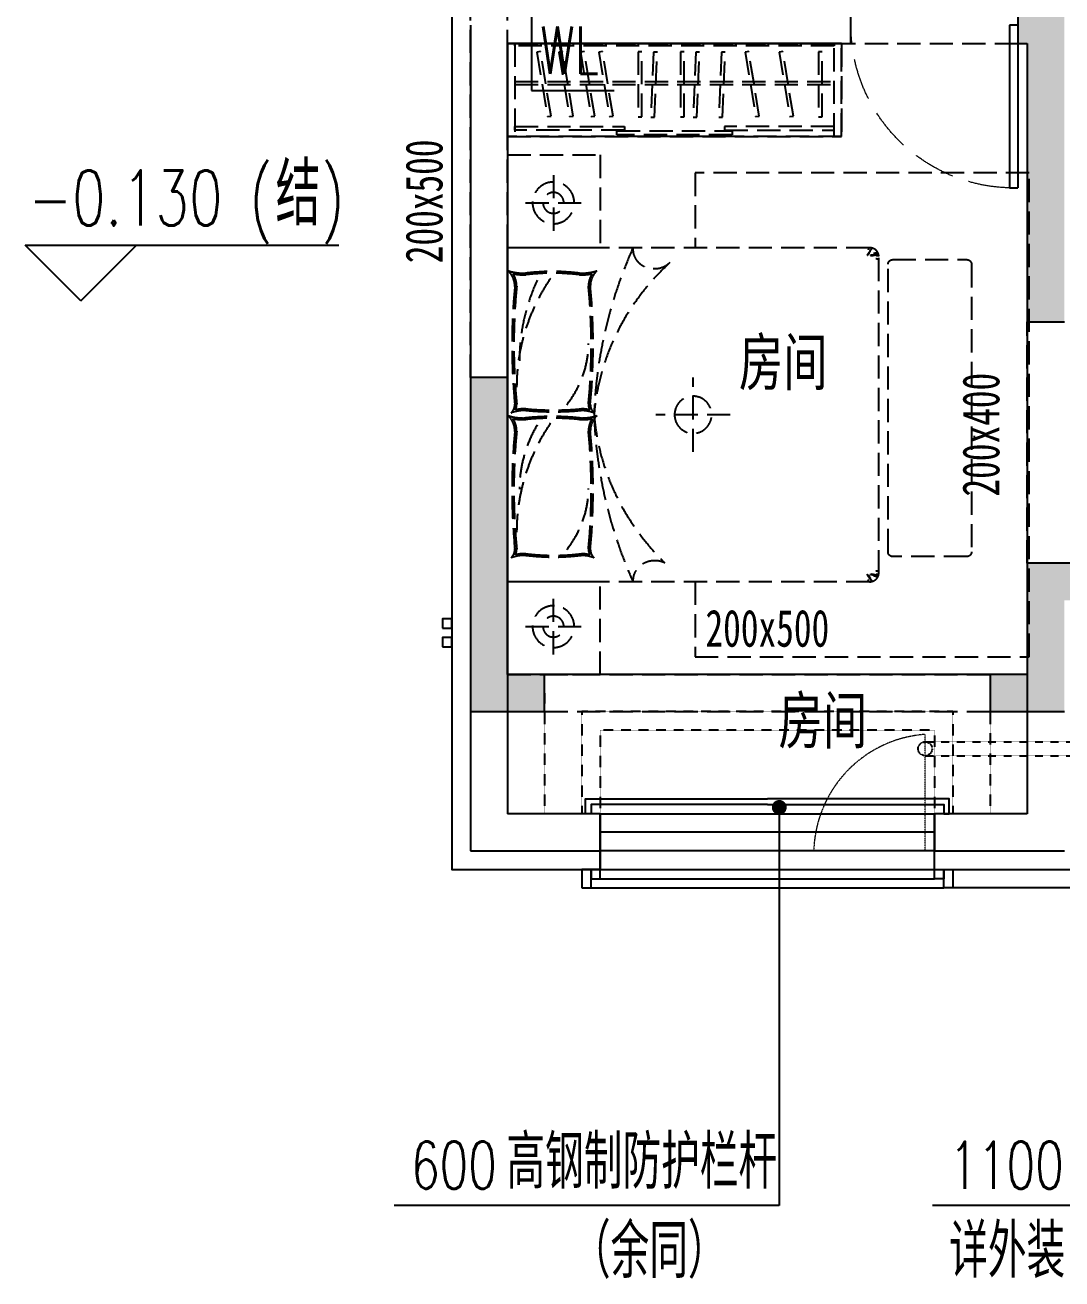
# Model space of a CAD drawing. Header units: millimetres. Extents: x -28014 to 297841, y -81741 to 47579.
# Drawn here: x 272020 to 277606, y -36934 to -30177 of the extents above; entities that cross this region are included whole.
import ezdxf
from ezdxf.enums import TextEntityAlignment as Align

# ---------------------------------------------------------------- set-up
doc = ezdxf.new("R2010")
doc.units = ezdxf.units.MM
doc.header["$MEASUREMENT"] = 0
doc.linetypes.add('__DASH', pattern=[0.35, 0.25, -0.1])
doc.linetypes.add('DASH', pattern=[0.35, 0.25, -0.1])
for name, color, linetype in [('A-墙体-面层', 6, 'Continuous'), ('A-楼面-下部', 23, 'Continuous'), ('A-楼面-栏杆', 52, 'Continuous'), ('A-楼面-装饰', 41, 'Continuous'), ('A-注释-引出', 3, 'Continuous'), ('A-注释-标高', 3, 'Continuous'), ('A-给排水-设备', 132, 'Continuous'), ('A-门窗', 2, 'Continuous'), ('AR9-剪力墙（柱）填充', 250, 'Continuous'), ('AR9-剪力墙（柱）线', 6, 'Continuous'), ('AR9-墙线', 160, 'Continuous'), ('AR9-梁', 1, 'DASH'), ('C-sheet(通用-图框)', 7, 'Continuous'), ('FF-平面文字', 50, 'Continuous'), ('FF-活动家具', 51, 'Continuous'), ('SURFACE', 6, 'Continuous'), ('装饰', 152, 'Continuous')]:
    doc.layers.add(name, color=color, linetype=linetype)
doc.layers.add('A-注释-参考', color=242, linetype='Continuous', plot=False)
doc.layers.add('A_开启方向', color=15, linetype='Continuous', lineweight=18)
doc.styles.add('_TCH_DIM', font='SIMPLEX', dxfattribs={"bigfont": 'GBCBIG'})
doc.styles.add('宋体', font='', dxfattribs={"width": 0.8})
doc.styles.get('宋体').set_extended_font_data('SimSun')

# ---------------------------------------------------------------- blocks, each defined once
blk = doc.blocks.new('frgdhgth')
at = {"layer": 'A_开启方向', "linetype": 'DASH', "ltscale": 0.6}
blk.add_lwpolyline([(0, 100), (0, 727.3, 0.385583), (-600, 98.7, 0.385583)], format="xyb", dxfattribs=at)
blk = doc.blocks.new('g1')
at = {"linetype": '__DASH', "ltscale": 500}
for p, q in [((40, 500), (0, 500)), ((0, 500), (0, 0)), ((0, 0), (0, 500)), ((0, 500), (1800, 500)), ((1800, 500), (0, 500)), ((0, 500), (0, 0)), ((40, 0), (40, 500)), ((1210, 491.7), (590, 491.7)), ((590, 491.7), (590, 470.8)), ((1210, 470.8), (1210, 491.7)), ((1800, 500), (1760, 500)), ((1760, 500), (1760, 0)), ((1800, 0), (1800, 500)), ((1800, 500), (1800, 0)), ((1800, 0), (1800, 500)), ((630, 466.7), (40, 466.7)), ((40, 466.7), (40, 445.8)), ((40, 445.8), (630, 445.8)), ((590, 470.8), (1210, 470.8)), ((630, 445.8), (630, 466.7)), ((1170, 445.8), (1170, 466.7)), ((1170, 466.7), (1760, 466.7)), ((1760, 445.8), (1170, 445.8)), ((1760, 466.7), (1760, 445.8)), ((0, 0), (40, 0)), ((1800, 0), (0, 0)), ((0, 0), (1800, 0)), ((40, 12.5), (40, 0)), ((1760, 12.5), (40, 12.5)), ((40, 0), (1760, 0)), ((1760, 0), (1760, 12.5)), ((1760, 0), (1800, 0))]:
    blk.add_line(p, q, dxfattribs=at)
at = {"color": 8, "linetype": '__DASH', "ltscale": 500}
for p, q in [((158.1, 45.4), (215, 392.2)), ((234.8, 390), (177.9, 43.2)), ((215, 392.2), (234.8, 390)), ((276.9, 45.4), (333.7, 392.2)), ((353.5, 390), (296.7, 43.2)), ((333.7, 392.2), (353.5, 390)), ((393.4, 45.4), (450.2, 392.2)), ((470, 390), (413.2, 43.2)), ((450.2, 392.2), (470, 390)), ((492, 45.4), (548.8, 392.2)), ((568.6, 390), (511.8, 43.2)), ((548.8, 392.2), (568.6, 390)), ((703.7, 393.8), (723.7, 393.8)), ((703.7, 43.8), (703.7, 393.8)), ((723.7, 393.8), (723.7, 43.8)), ((771.9, 395.7), (791.8, 396.3)), ((787.4, 46), (771.9, 395.7)), ((791.8, 396.3), (807.4, 46.6)), ((931.6, 393.8), (951.6, 393.8)), ((931.6, 43.8), (931.6, 393.8)), ((951.6, 393.8), (951.6, 43.8)), ((999.8, 395.7), (1019.8, 396.3)), ((1015.3, 46), (999.8, 395.7)), ((1019.8, 396.3), (1035.3, 46.6)), ((1137.8, 395.7), (1157.8, 396.3)), ((1153.3, 46), (1137.8, 395.7)), ((1157.8, 396.3), (1173.3, 46.6)), ((1280.2, 45.4), (1337, 392.2)), ((1356.8, 390), (1300, 43.2)), ((1337, 392.2), (1356.8, 390)), ((1463.6, 45.4), (1520.4, 392.2)), ((1540.2, 390), (1483.4, 43.2)), ((1520.4, 392.2), (1540.2, 390)), ((1675.3, 393.8), (1695.3, 393.8)), ((1675.3, 43.8), (1675.3, 393.8)), ((1695.3, 393.8), (1695.3, 43.8)), ((40, 220.8), (1760, 220.8)), ((40, 204.2), (1760, 204.2)), ((177.9, 43.2), (158.1, 45.4)), ((296.7, 43.2), (276.9, 45.4)), ((413.2, 43.2), (393.4, 45.4)), ((511.8, 43.2), (492, 45.4)), ((723.7, 43.8), (703.7, 43.8)), ((807.4, 46.6), (787.4, 46)), ((951.6, 43.8), (931.6, 43.8)), ((1035.3, 46.6), (1015.3, 46)), ((1173.3, 46.6), (1153.3, 46)), ((1300, 43.2), (1280.2, 45.4)), ((1483.4, 43.2), (1463.6, 45.4)), ((1695.3, 43.8), (1675.3, 43.8))]:
    blk.add_line(p, q, dxfattribs=at)
blk = doc.blocks.new('jj54')
at = {"layer": 'FF-活动家具', "linetype": '__DASH', "ltscale": 500}
for p, q in [((-247.6, -108.2), (-247.6, -408.2)), ((-97.6, -258.2), (-397.6, -258.2)), ((-1983.6, -537.6), (-1986.9, -540.8)), ((-1980.9, -537.6), (-1983.6, -537.6)), ((-1975.2, -540.2), (-1980.9, -537.6)), ((-1971, -539.7), (-1975.2, -540.2)), ((-1969.9, -540.9), (-1971, -539.7)), ((-1956.5, -539.7), (-1955.9, -541.6)), ((-1950, -500), (0, -500)), ((0, -2300), (0, -500)), ((-2500, -589.1), (-2500, -2139.1)), ((-2075, -564.1), (-2475, -564.1)), ((-2050, -2139.1), (-2050, -589.1)), ((-2000, -2255), (-2000, -545)), ((-1991.5, -541.6), (-1999.9, -541.7)), ((-1999.9, -541.7), (-1998.3, -541.7)), ((-1989.9, -541.5), (-1991.5, -541.6)), ((-1986.9, -540.8), (-1989.9, -541.5)), ((-1965.9, -541.5), (-1969.9, -540.9)), ((-1957.5, -542.5), (-1965.9, -541.5)), ((-1955.9, -541.6), (-1957.5, -542.5)), ((-1957.5, -542.5), (-1957.5, -542.5)), ((-2520, -1518.4), (-2510.4, -1518.4)), ((-2475, -2164.1), (-2075, -2164.1)), ((-1991.5, -2258.4), (-1999.9, -2258.3)), ((-1999.9, -2258.3), (-1998.3, -2258.3)), ((-1989.9, -2258.5), (-1991.5, -2258.4)), ((-1986.9, -2259.2), (-1989.9, -2258.5)), ((-1983.6, -2262.4), (-1986.9, -2259.2)), ((-1980.9, -2262.4), (-1983.6, -2262.4)), ((-1975.2, -2259.8), (-1980.9, -2262.4)), ((-1971, -2260.3), (-1975.2, -2259.8)), ((-1969.9, -2259.1), (-1971, -2260.3)), ((-1965.9, -2258.5), (-1969.9, -2259.1)), ((-1957.5, -2257.5), (-1965.9, -2258.5)), ((-1955.9, -2258.4), (-1957.5, -2257.5)), ((-1957.5, -2257.5), (-1957.5, -2257.5)), ((-1956.5, -2260.3), (-1955.9, -2258.4)), ((-1950, -2300), (0, -2300)), ((-247.6, -2691.8), (-247.6, -2391.8)), ((-97.6, -2541.8), (-397.6, -2541.8))]:
    blk.add_line(p, q, dxfattribs=at)
for points in [[(0, 0), (-500, 0), (-500, -500), (0, -500)], [(0, -2800), (-500, -2800), (-500, -2300), (0, -2300)]]:
    blk.add_lwpolyline(points, close=True, dxfattribs=at)
for points in [[(-1010.4, -2300), (-1010.4, -2703.8), (-2810.4, -2703.8), (-2810.4, -96.2), (-1010.4, -96.2), (-1010.4, -500)], [(-1956.5, -539.7), (-1960.7, -539), (-1964.4, -538.4), (-1967.5, -537.8), (-1970.2, -537.3), (-1972.4, -536.8), (-1974.1, -536.4), (-1975.3, -536), (-1976, -535.6), (-1976.4, -535.4), (-1976.8, -535.1), (-1977.3, -534.9), (-1977.8, -534.7), (-1978.2, -534.5), (-1978.7, -534.4), (-1979.2, -534.3), (-1979.7, -534.2), (-1980.2, -534.2), (-1980.7, -534.1), (-1981.2, -534.1), (-1981.8, -534), (-1982.4, -533.9), (-1983, -533.9), (-1983.6, -533.8), (-1984.2, -533.7), (-1985, -533.6), (-1986, -533.4), (-1987.3, -533.3), (-1988.9, -533), (-1990.7, -532.7), (-1992.8, -532.4), (-1995.1, -532), (-1997.7, -531.6)], [(-1994.8, -525), (-1993.2, -525.7), (-1991.7, -526.2), (-1990.4, -526.8), (-1989.1, -527.2), (-1987.9, -527.6), (-1986.8, -527.9), (-1985.8, -528.1), (-1984.9, -528.3), (-1984.1, -528.4), (-1983.3, -528.5), (-1982.6, -528.7), (-1981.9, -528.8), (-1981.2, -529), (-1980.6, -529.1), (-1980, -529.3), (-1979.5, -529.5), (-1978.9, -529.6), (-1978.3, -529.9), (-1977.5, -530.1), (-1976.7, -530.4), (-1975.8, -530.7), (-1974.8, -531), (-1973.7, -531.4), (-1972.5, -531.8)], [(-1961, -504.9), (-1960.4, -505.7), (-1959.8, -506.4), (-1959.3, -507.1), (-1958.8, -507.7), (-1958.4, -508.3), (-1958, -508.8), (-1957.7, -509.3), (-1957.5, -509.7), (-1957.3, -510.1), (-1957.1, -510.5), (-1956.9, -510.9), (-1956.7, -511.3), (-1956.5, -511.6), (-1956.2, -512), (-1956, -512.4), (-1955.7, -512.7), (-1955.5, -513.1), (-1955.2, -513.4), (-1955, -513.8), (-1954.7, -514.2), (-1954.4, -514.6), (-1954.2, -515), (-1953.9, -515.4), (-1953.6, -515.8), (-1953.3, -516.2), (-1953, -516.7), (-1952.6, -517.2), (-1952.2, -517.8), (-1951.8, -518.4), (-1951.4, -519), (-1951, -519.7), (-1950.5, -520.4), (-1950.1, -521.1), (-1949.6, -521.8), (-1949.2, -522.4), (-1948.8, -523.1), (-1948.4, -523.6), (-1948, -524.2), (-1947.6, -524.7), (-1947.2, -525.2), (-1946.8, -525.7), (-1946.5, -526.2), (-1946.1, -526.7), (-1945.8, -527.2), (-1945.5, -527.6), (-1945.2, -528.1), (-1944.9, -528.6), (-1944.6, -529), (-1944.3, -529.5), (-1944, -530), (-1943.7, -530.5), (-1943.4, -531), (-1943.1, -531.5), (-1942.8, -532.1), (-1942.5, -532.6), (-1942.2, -533.2), (-1941.9, -533.7), (-1941.6, -534.3), (-1941.3, -534.8), (-1940.9, -535.3), (-1940.5, -535.7), (-1940.2, -536.1), (-1939.8, -536.5), (-1939.4, -536.9), (-1939, -537.2), (-1938.6, -537.6), (-1938.4, -537.9), (-1938.2, -538.2), (-1938, -538.5), (-1938, -538.9), (-1937.9, -539.2), (-1938, -539.4), (-1938.1, -539.7), (-1938.2, -539.8), (-1938.4, -539.8), (-1938.5, -539.7), (-1938.8, -539.4), (-1939, -539.1), (-1939.3, -538.6), (-1939.7, -538), (-1940, -537.4), (-1940.5, -536.9), (-1941, -536.3), (-1941.6, -535.9), (-1942.3, -535.5), (-1943, -535.1), (-1943.8, -534.8), (-1944.7, -534.6), (-1945.5, -534.3), (-1946.3, -534), (-1946.9, -533.6), (-1947.4, -533.1), (-1947.8, -532.6), (-1948.1, -532), (-1948.3, -531.3), (-1948.4, -530.5), (-1948.4, -529.7), (-1948.6, -529), (-1948.8, -528.2), (-1949.1, -527.4), (-1949.5, -526.7), (-1950, -526), (-1950.5, -525.2), (-1951.1, -524.5), (-1951.8, -523.8), (-1952.3, -523.1), (-1952.8, -522.3), (-1953.2, -521.5), (-1953.6, -520.6), (-1953.9, -519.7), (-1954.1, -518.8), (-1954.3, -517.9), (-1954.4, -517), (-1954.5, -516.2), (-1954.7, -515.4), (-1954.9, -514.7), (-1955.1, -514.1), (-1955.3, -513.6), (-1955.5, -513.1), (-1955.7, -512.7), (-1956, -512.4), (-1956.3, -512), (-1956.5, -511.7), (-1956.8, -511.4), (-1957.2, -511.1), (-1957.5, -510.8), (-1957.8, -510.5), (-1958.2, -510.2), (-1958.6, -510), (-1958.9, -509.7), (-1959.2, -509.4), (-1959.6, -509.1), (-1959.9, -508.8), (-1960.2, -508.5), (-1960.5, -508.2), (-1960.7, -507.9), (-1961, -507.6), (-1961.4, -507.3), (-1961.7, -506.9), (-1962.1, -506.6), (-1962.6, -506.2), (-1963.1, -505.8), (-1963.6, -505.4), (-1964.2, -504.9)], [(-1947, -500), (-1946.3, -500.7), (-1945.8, -501.4), (-1945.3, -502), (-1945, -502.6), (-1944.7, -503.1), (-1944.5, -503.6), (-1944.4, -503.9), (-1944.3, -504.3), (-1944.3, -504.6), (-1944.3, -504.9), (-1944.3, -505.2), (-1944.3, -505.5), (-1944.3, -505.9), (-1944.3, -506.2), (-1944.3, -506.6), (-1944.3, -507), (-1944.3, -507.3), (-1944.3, -507.7), (-1944.2, -508.1), (-1944.1, -508.4), (-1944, -508.7), (-1943.9, -509.1), (-1943.7, -509.4), (-1943.6, -509.7), (-1943.4, -509.9), (-1943.2, -510.2), (-1943.1, -510.4), (-1943, -510.6), (-1942.9, -510.7), (-1942.9, -510.8), (-1942.8, -510.8), (-1942.8, -510.9)], [(-1985.3, -557.9), (-1986.5, -558.2), (-1987.6, -558.4), (-1988.6, -558.7), (-1989.6, -558.9), (-1990.5, -559), (-1991.3, -559.1), (-1992, -559.2), (-1992.6, -559.2), (-1993.3, -559.2), (-1994, -559.2), (-1994.8, -559.2), (-1995.7, -559.2), (-1996.7, -559.2), (-1997.7, -559.2), (-1998.8, -559.2), (-2000, -559.2)], [(-1000, -1600), (-1000, -1200)], [(-1200, -1400), (-800, -1400)], [(-1985.3, -2242.1), (-1986.5, -2241.8), (-1987.6, -2241.6), (-1988.6, -2241.3), (-1989.6, -2241.1), (-1990.5, -2241), (-1991.3, -2240.9), (-1992, -2240.8), (-1992.6, -2240.8), (-1993.3, -2240.8), (-1994, -2240.8), (-1994.8, -2240.8), (-1995.7, -2240.8), (-1996.7, -2240.8), (-1997.7, -2240.8), (-1998.8, -2240.8), (-2000, -2240.8)], [(-1956.5, -2260.3), (-1960.7, -2261), (-1964.4, -2261.6), (-1967.5, -2262.2), (-1970.2, -2262.7), (-1972.4, -2263.2), (-1974.1, -2263.6), (-1975.3, -2264), (-1976, -2264.4), (-1976.4, -2264.6), (-1976.8, -2264.9), (-1977.3, -2265.1), (-1977.8, -2265.3), (-1978.2, -2265.5), (-1978.7, -2265.6), (-1979.2, -2265.7), (-1979.7, -2265.8), (-1980.2, -2265.8), (-1980.7, -2265.9), (-1981.2, -2265.9), (-1981.8, -2266), (-1982.4, -2266.1), (-1983, -2266.1), (-1983.6, -2266.2), (-1984.2, -2266.3), (-1985, -2266.4), (-1986, -2266.6), (-1987.3, -2266.7), (-1988.9, -2267), (-1990.7, -2267.3), (-1992.8, -2267.6), (-1995.1, -2268), (-1997.7, -2268.4)], [(-1994.8, -2275), (-1993.2, -2274.3), (-1991.7, -2273.8), (-1990.4, -2273.2), (-1989.1, -2272.8), (-1987.9, -2272.4), (-1986.8, -2272.1), (-1985.8, -2271.9), (-1984.9, -2271.7), (-1984.1, -2271.6), (-1983.3, -2271.5), (-1982.6, -2271.3), (-1981.9, -2271.2), (-1981.2, -2271), (-1980.6, -2270.9), (-1980, -2270.7), (-1979.5, -2270.5), (-1978.9, -2270.4), (-1978.3, -2270.1), (-1977.5, -2269.9), (-1976.7, -2269.6), (-1975.8, -2269.3), (-1974.8, -2269), (-1973.7, -2268.6), (-1972.5, -2268.2)], [(-1961, -2295.1), (-1960.4, -2294.3), (-1959.8, -2293.6), (-1959.3, -2292.9), (-1958.8, -2292.3), (-1958.4, -2291.7), (-1958, -2291.2), (-1957.7, -2290.7), (-1957.5, -2290.3), (-1957.3, -2289.9), (-1957.1, -2289.5), (-1956.9, -2289.1), (-1956.7, -2288.7), (-1956.5, -2288.4), (-1956.2, -2288), (-1956, -2287.6), (-1955.7, -2287.3), (-1955.5, -2286.9), (-1955.2, -2286.6), (-1955, -2286.2), (-1954.7, -2285.8), (-1954.4, -2285.4), (-1954.2, -2285), (-1953.9, -2284.6), (-1953.6, -2284.2), (-1953.3, -2283.8), (-1953, -2283.3), (-1952.6, -2282.8), (-1952.2, -2282.2), (-1951.8, -2281.6), (-1951.4, -2281), (-1951, -2280.3), (-1950.5, -2279.6), (-1950.1, -2278.9), (-1949.6, -2278.2), (-1949.2, -2277.6), (-1948.8, -2276.9), (-1948.4, -2276.4), (-1948, -2275.8), (-1947.6, -2275.3), (-1947.2, -2274.8), (-1946.8, -2274.3), (-1946.5, -2273.8), (-1946.1, -2273.3), (-1945.8, -2272.8), (-1945.5, -2272.4), (-1945.2, -2271.9), (-1944.9, -2271.4), (-1944.6, -2271), (-1944.3, -2270.5), (-1944, -2270), (-1943.7, -2269.5), (-1943.4, -2269), (-1943.1, -2268.5), (-1942.8, -2267.9), (-1942.5, -2267.4), (-1942.2, -2266.8), (-1941.9, -2266.3), (-1941.6, -2265.7), (-1941.3, -2265.2), (-1940.9, -2264.7), (-1940.5, -2264.3), (-1940.2, -2263.9), (-1939.8, -2263.5), (-1939.4, -2263.1), (-1939, -2262.8), (-1938.6, -2262.4), (-1938.4, -2262.1), (-1938.2, -2261.8), (-1938, -2261.5), (-1938, -2261.1), (-1937.9, -2260.8), (-1938, -2260.6), (-1938.1, -2260.3), (-1938.2, -2260.2), (-1938.4, -2260.2), (-1938.5, -2260.3), (-1938.8, -2260.6), (-1939, -2260.9), (-1939.3, -2261.4), (-1939.7, -2262), (-1940, -2262.6), (-1940.5, -2263.1), (-1941, -2263.7), (-1941.6, -2264.1), (-1942.3, -2264.5), (-1943, -2264.9), (-1943.8, -2265.2), (-1944.7, -2265.4), (-1945.5, -2265.7), (-1946.3, -2266), (-1946.9, -2266.4), (-1947.4, -2266.9), (-1947.8, -2267.4), (-1948.1, -2268), (-1948.3, -2268.7), (-1948.4, -2269.5), (-1948.4, -2270.3), (-1948.6, -2271), (-1948.8, -2271.8), (-1949.1, -2272.6), (-1949.5, -2273.3), (-1950, -2274), (-1950.5, -2274.8), (-1951.1, -2275.5), (-1951.8, -2276.2), (-1952.3, -2276.9), (-1952.8, -2277.7), (-1953.2, -2278.5), (-1953.6, -2279.4), (-1953.9, -2280.3), (-1954.1, -2281.2), (-1954.3, -2282.1), (-1954.4, -2283), (-1954.5, -2283.8), (-1954.7, -2284.6), (-1954.9, -2285.3), (-1955.1, -2285.9), (-1955.3, -2286.4), (-1955.5, -2286.9), (-1955.7, -2287.3), (-1956, -2287.6), (-1956.3, -2288), (-1956.5, -2288.3), (-1956.8, -2288.6), (-1957.2, -2288.9), (-1957.5, -2289.2), (-1957.8, -2289.5), (-1958.2, -2289.8), (-1958.6, -2290), (-1958.9, -2290.3), (-1959.2, -2290.6), (-1959.6, -2290.9), (-1959.9, -2291.2), (-1960.2, -2291.5), (-1960.5, -2291.8), (-1960.7, -2292.1), (-1961, -2292.4), (-1961.4, -2292.7), (-1961.7, -2293.1), (-1962.1, -2293.4), (-1962.6, -2293.8), (-1963.1, -2294.2), (-1963.6, -2294.6), (-1964.2, -2295.1)], [(-1947, -2300), (-1946.3, -2299.3), (-1945.8, -2298.6), (-1945.3, -2298), (-1945, -2297.4), (-1944.7, -2296.9), (-1944.5, -2296.4), (-1944.4, -2296.1), (-1944.3, -2295.7), (-1944.3, -2295.4), (-1944.3, -2295.1), (-1944.3, -2294.8), (-1944.3, -2294.5), (-1944.3, -2294.1), (-1944.3, -2293.8), (-1944.3, -2293.4), (-1944.3, -2293), (-1944.3, -2292.7), (-1944.3, -2292.3), (-1944.2, -2291.9), (-1944.1, -2291.6), (-1944, -2291.3), (-1943.9, -2290.9), (-1943.7, -2290.6), (-1943.6, -2290.3), (-1943.4, -2290.1), (-1943.2, -2289.8), (-1943.1, -2289.6), (-1943, -2289.4), (-1942.9, -2289.3), (-1942.9, -2289.2), (-1942.8, -2289.2), (-1942.8, -2289.1)]]:
    blk.add_lwpolyline(points, dxfattribs=at)
for centre, radius in [((-247.6, -258.2), 112.5), ((-247.6, -258.2), 56.2), ((-1000, -1400), 100), ((-247.6, -2541.8), 112.5), ((-247.6, -2541.8), 56.2)]:
    blk.add_circle(centre, radius, dxfattribs=at)
for centre, start, end in [((-2475, -589.1), 90, 180), ((-2075, -589.1), 0, 90), ((-2475, -2139.1), 180, 270), ((-2075, -2139.1), 270, 0)]:
    blk.add_arc(centre, 25, start, end, dxfattribs=at)
at = {"layer": 'FF-活动家具', "linetype": '__DASH', "ltscale": 500, "extrusion": (0, 0, -1)}
for centre, major_axis, start_param, end_param in [((-1950, -545), (-50, 0), 0, 1.570796), ((-790.6, -509.4), (-114.7, 0), 3.05043, 5.534538), ((-3407.1, -1486), (2942.3, 0), -0.381534, -0.027787), ((-1918.4, -1492.5), (-1455.4, 0), 2.37052, 3.074593), ((-402.2, -434.2), (-225.2, 0), 4.65173, 5.06992), ((-583.8, -706.2), (-137.5, 0), 2.415817, 3.168692), ((-402.2, -434.2), (235.1, 0), 1.510137, 1.801706), ((-583.8, -706.2), (-147.4, 0), 2.620589, 3.168692), ((-243, -1654.4), (-1140.4, 0), 1.442829, 1.698764), ((-243, -1654.4), (-1130.4, 0), 1.442829, 1.698764), ((-1297.4, -1248.8), (1247.9, 0), -0.546369, 0.002609), ((-1324, -1107.8), (-1259.4, 0), 2.749189, 3.143145), ((-83.8, -434.2), (-235.1, 0), 4.48148, 4.773048), ((-83.8, -434.2), (225.2, 0), 1.213266, 1.631455), ((97.9, -706.2), (-147.4, 0), -0.0271, 0.521004), ((97.9, -706.2), (137.5, 0), 3.114493, 3.867368), ((3688.1, -1024.5), (4149.5, 0), 3.056379, 3.226949), ((3688.1, -1024.5), (-4139.5, 0), -0.085213, 0.085356), ((-4174.1, -1024.5), (4139.5, 0), -0.085356, 0.085213), ((-4174.1, -1024.5), (4149.5, 0), -0.085356, 0.085213), ((193.8, -1016.2), (630.3, 0), 2.52133, 3.141593), ((-522.1, -1344.5), (75.8, 0), -0.031437, 0.73549), ((-522.1, -1344.5), (-85.7, 0), 3.110155, 3.533047), ((36.1, -1344.5), (85.7, 0), 2.750138, 3.17303), ((36.1, -1344.5), (-75.8, 0), -0.73549, 0.031437), ((-1930.5, -1306.8), (1467.5, 0), 0.066959, 0.741402), ((-3407.1, -1314), (2942.3, 0), 0.027787, 0.381534), ((-402.2, -1214.8), (-225.2, 0), 4.65173, 5.06992), ((-583.8, -1486.8), (-137.5, 0), 2.415817, 3.168692), ((-392.3, -1549.4), (-191.6, 0), 1.176313, 1.542737), ((-392.3, -1549.4), (201.5, 0), 4.458416, 4.68433), ((-248.4, -63.7), (1466.9, 0), 1.468847, 1.672745), ((-248.4, -63.7), (-1456.9, 0), 4.61044, 4.814338), ((-243, -2553.6), (-1271.2, 0), 1.456058, 1.685535), ((-243, -2553.6), (1261.2, 0), 4.597651, 4.827127), ((-93.7, -1549.4), (201.5, 0), 4.68433, 4.966362), ((-93.7, -1549.4), (-191.6, 0), 1.542737, 1.96528), ((-83.8, -1214.8), (225.2, 0), 1.213266, 1.631455), ((97.9, -1486.8), (137.5, 0), 3.114493, 3.867368), ((-402.2, -1214.8), (235.1, 0), 1.510137, 1.801706), ((-583.8, -1486.8), (147.4, 0), -0.521004, 0.0271), ((-1297.4, -2029.5), (1247.9, 0), -0.546369, 0.002609), ((-878.9, -1799.8), (814.4, 0), -0.489742, 0.000614), ((-83.8, -1214.8), (-235.1, 0), 4.48148, 4.773048), ((97.9, -1486.8), (-147.4, 0), -0.0271, 0.521004), ((3688.1, -1805.2), (4149.5, 0), 3.056379, 3.226949), ((3688.1, -1805.2), (4139.5, 0), 3.056379, 3.226949), ((-4174.1, -1805.2), (4139.5, 0), -0.085356, 0.085213), ((-4174.1, -1805.2), (4149.5, 0), -0.085356, 0.085213), ((193.8, -1796.9), (-630.3, 0), -0.620262, 0), ((-522.1, -2125.2), (75.8, 0), -0.031437, 0.73549), ((-392.3, -2330.1), (191.6, 0), 4.317905, 4.68433), ((-522.1, -2125.2), (85.7, 0), -0.031437, 0.391455), ((-392.3, -2330.1), (201.5, 0), 4.458416, 4.68433), ((-248.4, -1183.3), (-1092.9, 0), 4.575362, 4.849416), ((-248.4, -1183.3), (1082.9, 0), 1.433769, 1.707824), ((-93.7, -2330.1), (-201.5, 0), 1.542737, 1.824769), ((-93.7, -2330.1), (191.6, 0), 4.68433, 5.106873), ((36.1, -2125.2), (85.7, 0), 2.750138, 3.17303), ((36.1, -2125.2), (-75.8, 0), -0.73549, 0.031437), ((-793.2, -2292), (117.2, 0), 4.225297, 6.358902), ((-1950, -2255), (-50, 0), 4.712389, 6.283185)]:
    blk.add_ellipse(centre, major_axis=major_axis, ratio=0.9, start_param=start_param, end_param=end_param, dxfattribs=at)
blk = doc.blocks.new('$DorLib2D$00000001')
for p, q in [((0.45, 0.975), (0.5, 0.975)), ((0.45, 0), (0.45, 0.975)), ((0.5, 0), (0.5, 0.975)), ((0.5, 0), (0.45, 0))]:
    blk.add_line(p, q)
at = {"color": 8, "linetype": '__DASH', "lineweight": 13}
blk.add_arc((0.475, 0), 0.975, 91.46928, 180, dxfattribs=at)
blk = doc.blocks.new('$WINLIB2D$00000001')
at = {"color": 0}
for points in [[(-0.5, 0.5), (-0.5, -0.5)], [(-0.5, 0.5), (0.5, 0.5)], [(0.5, -0.5), (0.5, 0.5)], [(0.5, 0.1667), (-0.5, 0.1667)], [(0.5, -0.1667), (-0.5, -0.1667)], [(-0.5, -0.5), (0.5, -0.5)]]:
    blk.add_lwpolyline(points, dxfattribs=at)
blk = doc.blocks.new('fxhgbfdchj')
at = {"layer": 'A-楼面-下部'}
blk.add_lwpolyline([(-4850, -8500), (-7650, -8500)], dxfattribs=at)
at = {"layer": 'A-楼面-栏杆', "color": 190}
for points in [[(-6250, -9200), (-7200, -9200), (-7200, -9250), (-7230, -9250), (-7230, -9170), (-6250, -9170)], [(-6250, -9200), (-5300, -9200), (-5300, -9250), (-5270, -9250), (-5270, -9170), (-6250, -9170)]]:
    blk.add_lwpolyline(points, dxfattribs=at)
at = {"layer": 'A-给排水-设备', "linetype": '__DASH', "ltscale": 0.1}
for points in [[(-5399.8, -8862.5), (-4500.1, -8862.5)], [(-5400, -8937.5), (-4500.1, -8937.5)]]:
    blk.add_lwpolyline(points, dxfattribs=at)
at = {"layer": 'A-给排水-设备', "linetype": 'DASH', "ltscale": 0.5}
blk.add_circle((-5400, -8900), 37.5, dxfattribs=at)
at = {"layer": 'AR9-墙线'}
for p, q in [((-5800, -5100), (-5800, -4900)), ((-4900, -4900), (-4900, -5100)), ((-7850, -5000), (-7850, -9450)), ((-7650, -5100), (-7650, -9250)), ((-5950, -5100), (-7650, -5100)), ((-5950, -5100), (-5800, -5100)), ((-4900, -5100), (-4850, -5100)), ((-4850, -5100), (-4850, -8000)), ((-4850, -8000), (-4850, -9250)), ((-7150, -9250), (-7650, -9250)), ((-7150, -9450), (-7150, -9250)), ((-4850, -9250), (-5350, -9250)), ((-5350, -9250), (-5350, -9450)), ((-7850, -9450), (-7150, -9450)), ((-5350, -9450), (-4650, -9450))]:
    blk.add_line(p, q, dxfattribs=at)
at = {"layer": 'AR9-墙线', "linetype": 'DASH', "ltscale": 0.5}
for p, q in [((-5050, -8500), (-7450, -8500)), ((-7450, -8600), (-7450, -9250)), ((-5050, -8600), (-5050, -9250)), ((-5250, -8700), (-7250, -8700)), ((-7250, -8700), (-7250, -9250)), ((-5250, -8700), (-5250, -9250)), ((-5350, -8800), (-7150, -8800)), ((-7150, -8800), (-7150, -9250)), ((-5350, -8800), (-5350, -9250)), ((-7250, -9250), (-7450, -9250)), ((-5050, -9250), (-5250, -9250))]:
    blk.add_line(p, q, dxfattribs=at)
at = {"layer": 'SURFACE'}
for p, q in [((-7150, -9550), (-7150, -9450)), ((-5350, -9550), (-5350, -9450)), ((-7850, -9550), (-7150, -9550)), ((-5350, -9550), (-4550, -9550))]:
    blk.add_line(p, q, dxfattribs=at)
at = {"extrusion": (0, 0, -1), "zscale": -1}
blk.add_blockref('jj54', (7650, -5700), dxfattribs=at)
at = {"layer": 'A-门窗'}
for name, p, xscale, yscale, zscale, rotation in [('$DorLib2D$00000001', (-5350, -5000), -900.0000000000003, 900.0000000000003, -900.0000000000003, 179.9999992516196), ('$WINLIB2D$00000001', (-6250, -9400), 1800, 300, 1800, 359.9999999999378)]:
    blk.add_blockref(name, p, dxfattribs=dict(at, xscale=xscale, yscale=yscale, zscale=zscale, rotation=rotation))
at = {"layer": 'C-sheet(通用-图框)', "extrusion": (0, 0, -1), "zscale": -1, "rotation": 180}
blk.add_blockref('g1', (7650, -5100), dxfattribs=at)
at = {"layer": 'FF-平面文字', "style": '宋体', "width": 0.7}
for p in [(-6402.9, -6941), (-6189.4, -8871.5)]:
    blk.add_text('房间', height=250, dxfattribs=at).set_placement(p)
blk = doc.blocks.new('sdczs')
at = {"layer": 'A-楼面-下部', "ltscale": 0.01}
blk.add_lwpolyline([(50, -100), (1950, -100)], dxfattribs=at)
at = {"layer": 'A-楼面-装饰', "ltscale": 0.01}
blk.add_lwpolyline([(100, -50), (1900, -50)], dxfattribs=at)
at = {"layer": 'A-注释-参考', "ltscale": 0.01}
blk.add_lwpolyline([(1950, -100), (1950, 0), (2000, 0), (2000, -100), (1950, -100)], dxfattribs=at)
at = {"layer": '装饰'}
for points in [[(-750, 1300), (-700, 1300), (-700, 1350), (-750, 1350)], [(-750, 1200), (-700, 1200), (-700, 1250), (-750, 1250)], [(0, -100), (50, -100), (50, 0), (0, 0)], [(50, -50), (100, -50), (100, 0), (50, 0)], [(1950, -50), (1900, -50), (1900, 0), (1950, 0)], [(2700, -100), (1950, -100), (1950, 0), (2700, 0)]]:
    blk.add_lwpolyline(points, close=True, dxfattribs=at)
blk = doc.blocks.new('zz7')
at = {"layer": 'AR9-剪力墙（柱）填充'}
for points in [[(1450, -6300), (1650, -6300), (1650, -4600), (1400, -4600), (1400, -4800), (1450, -4800)], [(-1150, -8400), (-1150, -8200), (-1350, -8200), (-1350, -6600), (-1550, -6600), (-1550, -8400)], [(1250, -8400), (1650, -8400), (1650, -7800), (1950, -7800), (1950, -7600), (1450, -7600), (1450, -8200), (1250, -8200)]]:
    blk.add_hatch(color=256, dxfattribs=at).paths.add_polyline_path(points)
at = {"layer": 'AR9-剪力墙（柱）线'}
for p, q in [((1400, -4600), (1400, -4800)), ((1400, -4800), (1450, -4800)), ((1450, -4800), (1450, -6300)), ((1450, -6300), (1650, -6300)), ((-1350, -6600), (-1550, -6600)), ((-1550, -6600), (-1550, -8400)), ((-1350, -8200), (-1350, -6600)), ((1950, -7600), (1450, -7600)), ((1450, -7600), (1450, -8200)), ((-1150, -8200), (-1350, -8200)), ((-1150, -8400), (-1150, -8200)), ((1450, -8200), (1250, -8200)), ((1250, -8200), (1250, -8400)), ((-1550, -8400), (-1150, -8400)), ((1250, -8400), (1650, -8400))]:
    blk.add_line(p, q, dxfattribs=at)
blk = doc.blocks.new('dfxgdfh')
at = {"layer": 'AR9-梁', "ltscale": 500}
for p, q in [((-1550, -6600), (-1550, -3900)), ((-1350, -6600), (-1350, -4600)), ((-1350, -4800), (1400, -4800)), ((-1150, -8200), (1250, -8200)), ((-1150, -8400), (1250, -8400))]:
    blk.add_line(p, q, dxfattribs=at)
blk.add_lwpolyline([(1450, -7600), (1450, -6300)], dxfattribs=at)
at = {"layer": 'FF-平面文字', "ltscale": 500, "style": '宋体', "width": 0.7}
for s, p in [('200x500', (-1800, -5650)), ('200x400', (1200, -6907.3))]:
    blk.add_text(s, height=200, rotation=90, dxfattribs=at).set_placement(p, align=Align.MIDDLE_CENTER)
blk.add_text('200x500', height=200, dxfattribs=at).set_placement((50, -7950), align=Align.MIDDLE_CENTER)

msp = doc.modelspace()

# ---------------------------------------------------------------- linework, layer by layer
at = {"layer": 'A-墙体-面层', "color": 6}
msp.add_lwpolyline([(274418.762, -28277.447), (274318.762, -28277.447), (274318.762, -34727.447), (274418.762, -34727.447)], dxfattribs=at)
at = {"layer": 'A-注释-引出'}
for p, q in [((276082.986, -36538.875), (274009.011, -36538.875)), ((279120.052, -36538.875), (276908.552, -36538.875))]:
    msp.add_line(p, q, dxfattribs=at)
at = {"layer": 'A-注释-标高'}
for p, q in [((272320.052, -31662.923), (272020.052, -31362.923)), ((272020.052, -31362.923), (273710.052, -31362.923)), ((272320.052, -31662.923), (272620.052, -31362.923))]:
    msp.add_line(p, q, dxfattribs=at)

# ---------------------------------------------------------------- block references
for name, p in [('fxhgbfdchj', (282268.762, -25177.447)), ('frgdhgth', (276868.762, -34727.447))]:
    msp.add_blockref(name, p)

# ---------------------------------------------------------------- texts
at = {"layer": 'A-注释-引出', "color": 7, "style": '_TCH_DIM'}
for s, p in [('高钢制防护栏杆', (274613.297, -36448.875)), ('（余同）', (274966.002, -36928.875)), ('详外装（余同）', (276998.552, -36928.875))]:
    msp.add_text(s, height=289.3617, dxfattribs=at).set_placement(p)
at = {"layer": 'A-注释-引出', "color": 7, "style": '_TCH_DIM', "width": 0.705882}
for s, p in [('600', (274099.011, -36448.875)), ('1100', (276998.552, -36448.875))]:
    msp.add_text(s, height=255, dxfattribs=at).set_placement(p)
at = {"layer": 'A-注释-标高', "color": 7, "style": '_TCH_DIM', "width": 0.705882}
for s, p in [('(', (273229.052, -31257.923)), (')', (273614.797, -31257.923)), ('-0.130', (272039.052, -31257.923))]:
    msp.add_text(s, height=297.5, dxfattribs=at).set_placement(p)
at = {"layer": 'A-注释-标高', "color": 7, "style": '_TCH_DIM'}
msp.add_text('结', height=337.589, dxfattribs=at).set_placement((273369.052, -31257.923))

# ---------------------------------------------------------------- next in the draw order: block references
at = {"layer": '装饰'}
msp.add_blockref('sdczs', (275018.762, -34727.447), dxfattribs=at)

# ---------------------------------------------------------------- next in the draw order: linework, layer by layer
at = {"layer": 'A-注释-引出'}
for p, q in [((274748.263, -29552.155), (274748.263, -30530.49)), ((274748.263, -30530.49), (275194.067, -30530.49)), ((276082.986, -34393.423), (276082.986, -36538.875))]:
    msp.add_line(p, q, dxfattribs=at)
at = {"layer": 'A-注释-引出', "const_width": 40}
msp.add_lwpolyline([(276082.986, -34373.423, 1), (276082.986, -34413.423, 1)], format="xyb", close=True, dxfattribs=at)

# ---------------------------------------------------------------- next in the draw order: block references
for name in ['dfxgdfh', 'zz7']:
    msp.add_blockref(name, (275968.762, -25477.447))

# ---------------------------------------------------------------- next in the draw order: texts
at = {"layer": 'A-注释-引出', "color": 7, "style": '_TCH_DIM', "width": 0.705882}
msp.add_text('WL', height=255, dxfattribs=at).set_placement((274795.495, -30440.49))

doc.saveas('drawing.dxf')
